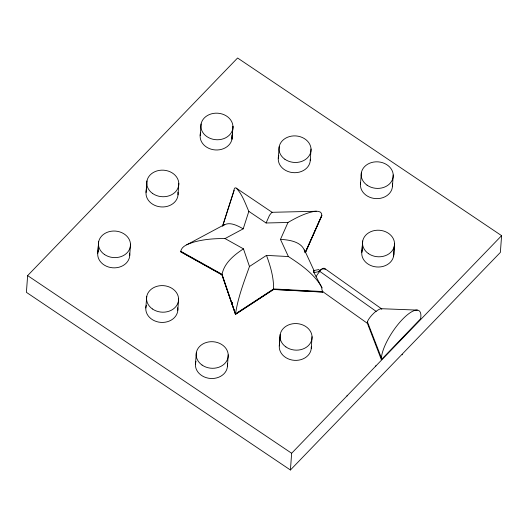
<?xml version="1.0" encoding="UTF-8"?>
<svg xmlns="http://www.w3.org/2000/svg" width="528" height="528" viewBox="0 0 528 528"><rect width="100%" height="100%" fill="white"/><g stroke="black" fill="none" stroke-linecap="round" stroke-linejoin="round"><path stroke-width="0.79" d="M304.979 252.707C303.29 241.93 289.489 239.785 280.467 239.395L287.991 222.479C295.72 218.005 303.785 213.774 312.543 211.754C315.77 210.791 322.502 210.58 321.796 215.609L305.263 252.787M129.716 255.717L130.489 244.16M178.028 194.832L178.801 183.275M177.811 310.286L178.583 298.736M232.162 137.854L232.934 126.298L231.983 139.194L232.736 128.971A16.045 13.286 4.2 0 0 211.24 113.896A16.045 13.286 4.2 0 0 206.778 136.534A16.045 13.286 4.2 0 0 232.736 128.971M227.449 366.373L228.215 354.823M310.266 160.565L311.038 149.008M311.282 348.242L312.048 336.686M392.456 186.496L393.228 174.946M393.769 254.892L394.541 243.335L393.591 256.232M381.388 357.905L381.361 359.647L420.625 318.78L420.862 316.813A32.102 10.21 -56.2 0 0 402.409 319.42A32.102 10.21 -56.2 0 0 381.401 357.892L367.429 321.882M27.634 275.603L26.4 292.34L290.413 469.999L500.366 252.397L501.6 235.66L237.587 58.001L27.634 275.603L291.647 453.262L290.413 469.999M97.898 252.047L98.65 241.824M146.21 191.162L146.962 180.946M235.475 314.266C237.844 297.799 243.903 282.091 249.48 266.488L243.461 248.853L225.034 238.57C214.54 238.471 203.933 239.25 193.802 242.101C188.925 243.85 181.566 245.626 180.668 251.678L221.984 274.732L235.475 314.266L273.577 289.37L322.7 291.977L322.661 291.397A7.92 1.855 73.4 0 1 322.45 291.377L322.45 291.377M196.383 352.486L195.446 364.049M221.984 274.732C223.971 263.168 234.148 254.938 243.461 248.853M272.428 212.533L236.293 188.159C234.637 186.846 233.864 189.446 234.016 190.707L222.631 226.142M273.577 289.37C273.88 277.708 270.488 266.231 266.482 255.387L249.48 266.488M280.216 334.356L279.464 344.573A16.045 13.286 4.2 0 0 294.314 360.334A16.045 13.286 4.2 0 0 311.296 346.909M361.951 251.222L362.71 241.006M347.061 396.013L347.101 395.591M375.791 366.115L375.824 365.699M402.23 354.816L402.263 354.394M145.814 307.963L146.751 296.399M200.165 135.524L201.102 123.961M278.269 158.242L279.206 146.678M360.459 184.173L361.39 172.61M97.72 253.387L98.459 244.497M146.032 192.509L146.771 183.619M279.279 345.919L280.018 337.029M361.772 252.569L362.512 243.679M222.737 225.515L234.049 190.285M225.034 238.57L243.223 228.829L248.833 211.372C245.23 203.425 242.471 194.535 236.293 188.159M248.833 211.372L266.099 222.988L269.498 215.292L271.88 212.302L316.213 211.266M305.29 252.371L321.829 215.186M305.448 252.463L321.79 215.728M222.783 225.951C228.782 220.836 237.422 225.601 243.223 228.829M291.647 453.262L501.6 235.66M324.542 269.036L322.483 268.864L318.905 271.346L319.255 270.996A10.032 3.326 -54.6 0 1 325.215 269.438M375.692 311.652L376.088 311.335L319.255 270.996M186.721 244.82L224.618 224.532M181.487 251.348L180.662 251.79L221.971 274.85L235.468 314.378L273.563 289.483L322.687 292.09L322.344 291.344L367.422 323.347L381.361 359.647M319.077 269.498L313.599 270.613L313.381 271.498L321.988 287.859M313.771 272.672L319.869 271.432A10.045 3.142 -56.9 0 0 316.16 276.428M313.652 270.593L314.259 271.095M266.099 222.988L287.991 222.479M381.157 308.702L417.371 310.108M266.482 255.387L288.394 256.549C300.841 264.634 313.705 273.59 321.413 286.592M322.727 291.555L273.603 288.948L235.508 313.843L222.011 274.309L180.701 251.255M318.905 271.346L319.81 271.425M381.671 308.9L324.43 268.303M314.292 271.161L304.425 249.83M322.423 291.37L322.7 291.977M280.467 239.395L288.394 256.549M232.261 304.339L232.089 302.353A3.511 2.772 -58.4 0 0 232.274 304.405M232.102 302.273A1.518 0.396 80.8 0 1 232.412 303.97M232.393 304.273A2.376 0.409 81.8 0 1 232.294 304.484M321.354 286.559A10.738 2.31 63.1 0 1 321.922 287.819A9.128 6.052 -25.2 0 0 322.76 291.357M376.075 311.375A9.959 2.627 -45.1 0 1 381.85 309.071M367.429 323.347A10.091 2.482 -45.7 0 1 367.356 322.252M367.402 321.902A10.256 2.673 -45.8 0 1 375.712 311.48M177.685 307.652A16.045 13.286 4.2 0 1 160.809 322.377A16.045 13.286 4.2 0 1 146.342 305.29M129.591 253.077A16.045 13.286 4.2 0 1 112.708 267.802A16.045 13.286 4.2 0 1 98.248 250.721M393.644 252.259A16.045 13.286 4.2 0 1 376.768 266.977A16.045 13.286 4.2 0 1 362.3 249.896M227.317 363.739A16.045 13.286 4.2 0 1 210.441 378.464A16.045 13.286 4.2 0 1 195.974 361.383M232.036 135.214A16.045 13.286 4.2 0 1 215.16 149.939A16.045 13.286 4.2 0 1 200.693 132.858M177.903 192.199A16.045 13.286 4.2 0 1 161.02 206.917A16.045 13.286 4.2 0 1 146.56 189.836M392.33 183.863A16.045 13.286 4.2 0 1 376.273 198.627A16.045 13.286 4.2 0 1 360.637 182.833M310.286 159.232A16.045 13.286 4.2 0 1 292.479 172.577A16.045 13.286 4.2 0 1 278.797 155.569M285.892 346.922A16.045 13.286 4.2 0 0 311.857 339.359A16.045 13.286 4.2 0 0 290.36 324.291A16.045 13.286 4.2 0 0 285.892 346.922M152.427 308.966A16.045 13.286 4.2 0 0 178.385 301.409A16.045 13.286 4.2 0 0 156.889 286.334A16.045 13.286 4.2 0 0 152.427 308.966M104.333 254.397A16.045 13.286 4.2 0 0 130.291 246.833A16.045 13.286 4.2 0 0 108.794 231.759A16.045 13.286 4.2 0 0 104.333 254.397M368.386 253.572A16.045 13.286 4.2 0 0 394.343 246.008A16.045 13.286 4.2 0 0 372.847 230.941A16.045 13.286 4.2 0 0 368.386 253.572M202.059 365.059A16.045 13.286 4.2 0 0 228.023 357.496A16.045 13.286 4.2 0 0 206.521 342.421A16.045 13.286 4.2 0 0 202.059 365.059M152.645 193.512A16.045 13.286 4.2 0 0 178.603 185.948A16.045 13.286 4.2 0 0 157.106 170.881A16.045 13.286 4.2 0 0 152.645 193.512M367.072 185.176A16.045 13.286 4.2 0 0 393.03 177.619A16.045 13.286 4.2 0 0 371.534 162.545A16.045 13.286 4.2 0 0 367.072 185.176M284.882 159.245A16.045 13.286 4.2 0 0 310.84 151.681A16.045 13.286 4.2 0 0 289.344 136.613A16.045 13.286 4.2 0 0 284.882 159.245"/></g></svg>
